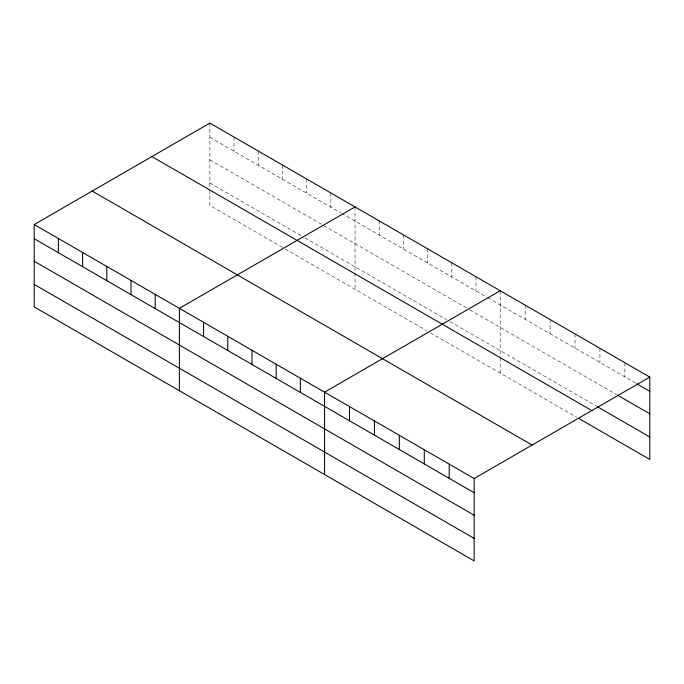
<?xml version="1.0" encoding="UTF-8"?>
<svg xmlns="http://www.w3.org/2000/svg" width="684" height="684" viewBox="0 0 684 684"><rect width="100%" height="100%" fill="white"/><g stroke="black" fill="none" stroke-linecap="round" stroke-linejoin="round"><path stroke-width="0.51" stroke-dasharray="3.42 2.56" d="M209.86 137.313L340.7 212.852M341.598 213.374L486.777 297.189M487.675 297.711L635.949 383.314M209.86 159.808L468.856 309.339M469.754 309.852L616.558 394.608M209.86 182.979L301.276 235.758M304.859 237.827L446.455 319.573M450.038 321.642L596.251 406.057M282.449 247.386L209.86 205.474L209.86 189.117M285.142 248.933L426.739 330.688M430.322 332.757L576.86 417.36M624.868 362.717L624.868 376.918M599.936 348.318L599.936 362.52M575.013 333.929L575.013 348.13M550.081 319.531L550.081 333.741M525.15 305.141L525.15 319.342M500.218 290.751L500.218 356.757M500.218 357.775L500.218 373.113M476.021 276.781L476.021 290.982M451.825 262.81L451.825 277.011M427.628 248.839L427.628 263.041M403.432 234.868L403.432 249.07M379.235 220.898L379.235 235.099M355.039 206.927L355.039 271.916M355.039 272.933L355.039 289.298M330.842 192.956L330.842 207.167M306.646 178.986L306.646 193.196M282.449 165.024L282.449 179.225M258.253 151.053L258.253 165.254M234.056 137.082L234.056 151.284M209.86 123.111L209.86 188.091"/><path stroke-width="1.03" d="M34.2 224.532L474.14 478.526L474.14 560.889L34.2 306.894L34.2 224.532L209.86 123.111L649.8 377.106L649.8 459.468L578.707 418.42M355.039 206.927L179.379 308.347L179.379 390.709M500.218 290.751L324.558 392.163L324.558 474.534M474.14 478.526L649.8 377.106M636.872 383.844L649.8 391.308M617.481 395.147L649.8 413.803M597.175 406.595L649.8 436.973M151.891 156.576L591.831 410.571M92.169 191.058L532.109 445.053M34.2 238.733L474.14 492.728M34.2 261.228L474.14 515.223M34.2 284.399L474.14 538.394M449.208 464.128L449.208 478.338M424.277 449.739L424.277 463.94M399.345 435.349L399.345 449.55M374.422 420.951L374.422 435.152M349.49 406.561L349.49 420.763M300.361 378.192L300.361 392.402M276.165 364.23L276.165 378.432M251.968 350.259L251.968 364.461M227.772 336.289L227.772 350.49M203.575 322.318L203.575 336.519M155.183 294.377L155.183 308.578M130.986 280.406L130.986 294.607M106.79 266.435L106.79 280.645M82.593 252.464L82.593 266.674M58.396 238.502L58.396 252.704"/></g></svg>
